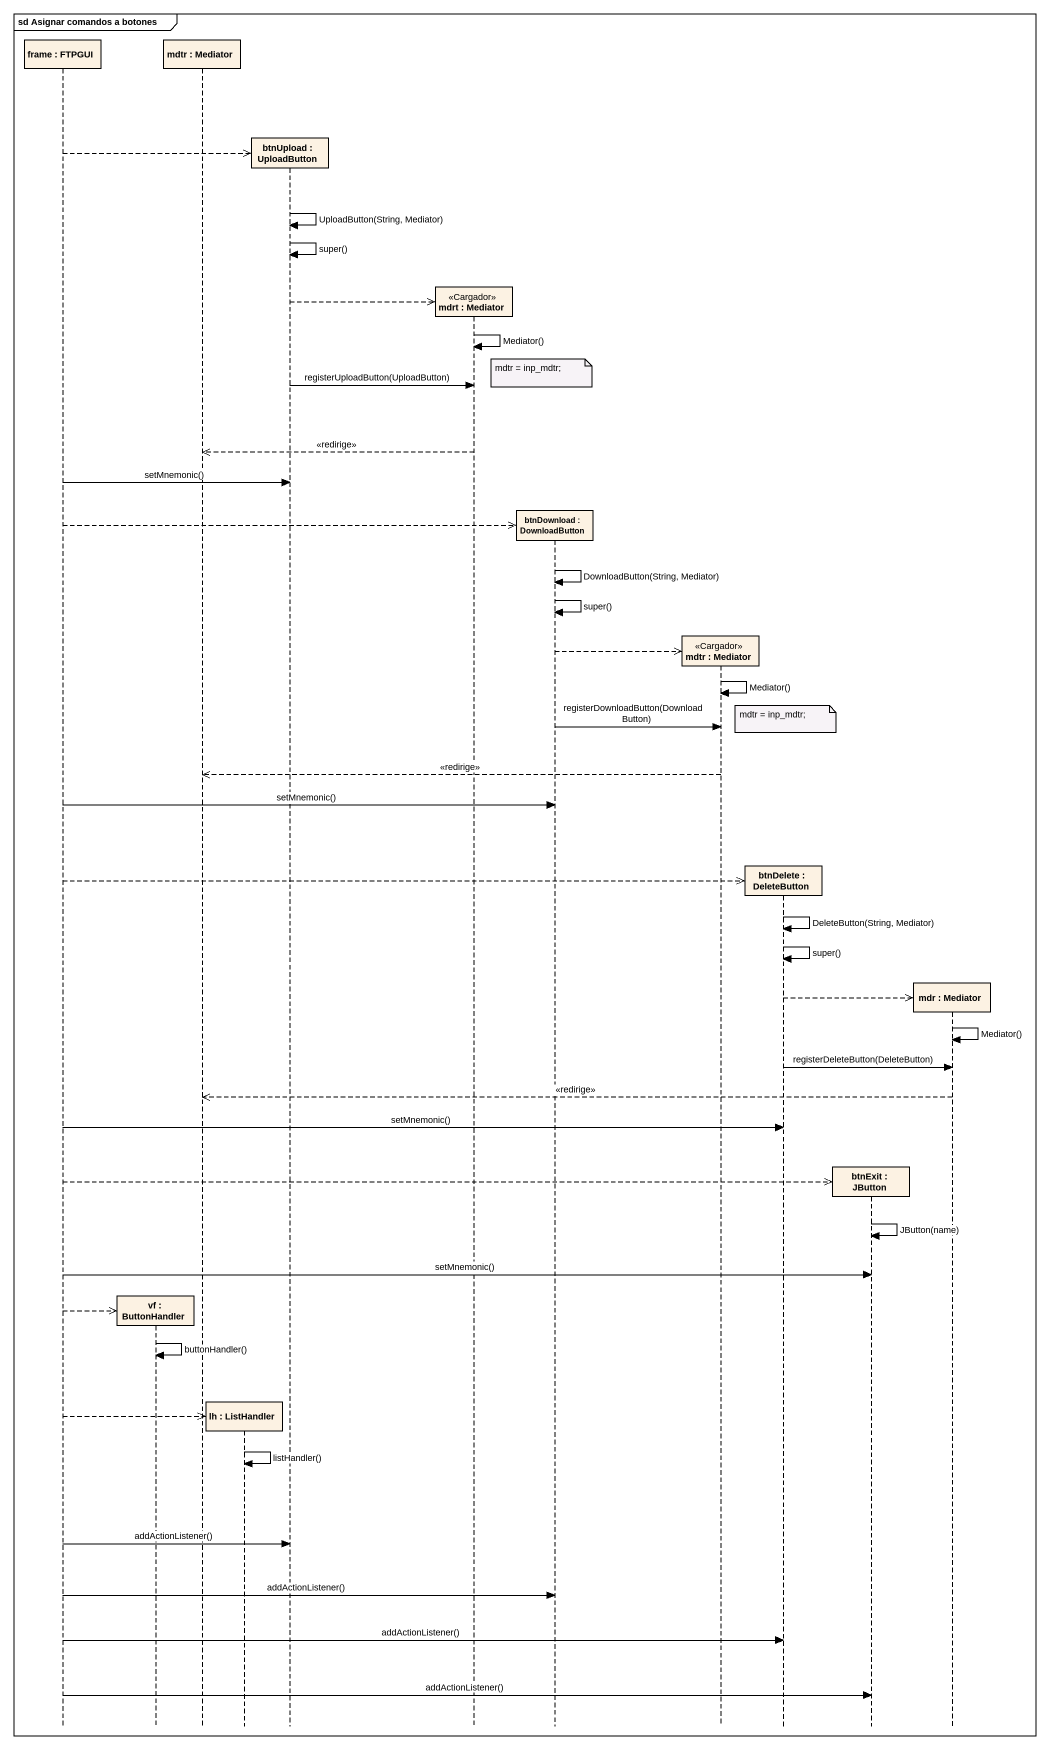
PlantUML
@startuml
mainframe sd Asignar comandos a botones
hide footbox
participant "frame : FTPGUI" as frame_
participant "vf : ButtonHandler" as vf
participant "mdtr : Mediator" as mdtr
participant "lh : ListHandler" as lh
participant "btnUpload : UploadButton" as btnUpload
participant "mdrt : Mediator" as mdrt <<Cargador>>
participant "btnDownload : DownloadButton" as btnDownload
participant "mdtr : Mediator" as mdtr_2 <<Cargador>>
participant "btnDelete : DeleteButton" as btnDelete
participant "btnExit : JButton" as btnExit
participant "mdr : Mediator" as mdr

frame_ -->> btnUpload **
btnUpload -> btnUpload : UploadButton(String, Mediator)
btnUpload -> btnUpload : super()
btnUpload -->> mdrt **
mdrt -> mdrt : Mediator()
note over btnDownload : mdtr = inp_mdtr;
btnUpload -> mdrt : registerUploadButton(UploadButton)
mdrt -->> mdtr : <<redirige>>
frame_ -> btnUpload : setMnemonic()
frame_ -->> btnDownload **
btnDownload -> btnDownload : DownloadButton(String, Mediator)
btnDownload -> btnDownload : super()
btnDownload -->> mdtr_2 **
mdtr_2 -> mdtr_2 : Mediator()
note over btnDelete : mdtr = inp_mdtr;
btnDownload -> mdtr_2 : registerDownloadButton(DownloadButton)
mdtr_2 -->> mdtr : <<redirige>>
frame_ -> btnDownload : setMnemonic()
frame_ -->> btnDelete **
btnDelete -> btnDelete : DeleteButton(String, Mediator)
btnDelete -> btnDelete : super()
btnDelete -->> mdr **
mdr -> mdr : Mediator()
btnDelete -> mdr : registerDeleteButton(DeleteButton)
mdr -->> mdtr : <<redirige>>
frame_ -> btnDelete : setMnemonic()
frame_ -->> btnExit **
btnExit -> btnExit : JButton(name)
frame_ -> btnExit : setMnemonic()
frame_ -->> vf **
vf -> vf : buttonHandler()
frame_ -->> lh **
lh -> lh : listHandler()
frame_ -> btnUpload : addActionListener()
frame_ -> btnDownload : addActionListener()
frame_ -> btnDelete : addActionListener()
frame_ -> btnExit : addActionListener()
@enduml
